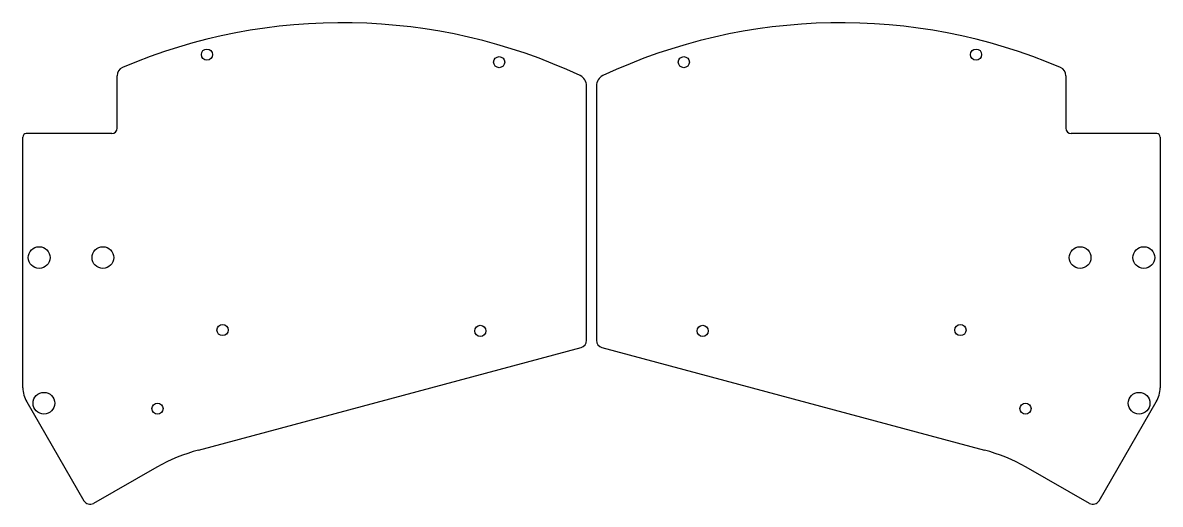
# Model space of a CAD drawing. Extents: x 32 to 257, y -139 to -44.
import ezdxf

# ---------------------------------------------------------------- set-up
doc = ezdxf.new("R2010")
doc.units = 0
doc.layers.add('BLACK', color=7, linetype='CONTINUOUS')

msp = doc.modelspace()

# ---------------------------------------------------------------- linework, layer by layer
at = {"layer": 'BLACK', "linetype": 'CONTINUOUS'}
for p, q in [((50.7693, -64.861), (50.7693, -54.4939)), ((238.557, -54.4939), (238.557, -64.861)), ((143.663, -106.823), (143.663, -56.4751)), ((145.663, -56.4751), (145.663, -106.823)), ((32.0754, -116.249), (32.0754, -66.627)), ((49.7025, -65.9278), (32.7754, -65.917)), ((256.551, -65.917), (239.623, -65.9278)), ((257.251, -66.627), (257.251, -116.249)), ((66.8668, -128.577), (142.595, -108.293)), ((146.731, -108.293), (222.459, -128.577)), ((32.867, -118.992), (44.1828, -138.636)), ((245.143, -138.636), (256.459, -118.992)), ((58.6118, -131.93), (46.0896, -139.143)), ((243.236, -139.143), (230.714, -131.93))]:
    msp.add_line(p, q, dxfattribs=at)
at = {"layer": 'BLACK'}
for centre, radius in [((68.5286, -50.2775), 1.1), ((220.797, -50.2775), 1.1), ((126.385, -51.7761), 1.1), ((162.941, -51.7761), 1.1), ((35.3261, -90.4736), 2.15), ((47.9439, -90.4736), 2.15), ((241.382, -90.4736), 2.15), ((254, -90.4736), 2.15), ((71.6274, -104.819), 1.1), ((122.652, -104.979), 1.1), ((166.674, -104.979), 1.1), ((217.699, -104.819), 1.1), ((36.2706, -119.297), 2.15), ((58.7496, -120.364), 1.1), ((230.576, -120.364), 1.1), ((253.055, -119.297), 2.15)]:
    msp.add_circle(centre, radius, dxfattribs=at)
for centre, radius, start, end in [((95.3151, -155.31), 111.334, 64.957, 112.987), ((194.011, -155.31), 111.334, 67.0127, 115.043), ((52.5938, -54.4773), 1.8246, -245.464, -179.48), ((236.732, -54.4775), 1.8249, -0.513459, 65.4562), ((141.493, -56.3962), 2.172, -2.08065, 64.0601), ((147.834, -56.3962), 2.172, -244.057, -177.919), ((49.6801, -64.8386), 1.0895, -88.821, -1.17898), ((239.646, -64.8386), 1.0894, -178.821, -91.175), ((32.7803, -66.6219), 0.7049, -269.6, -179.585), ((256.546, -66.6219), 0.7049, -0.41451, 89.5938), ((142.176, -106.866), 1.4872, -73.6523, 1.64744), ((147.149, -106.866), 1.4868, -181.656, -106.336), ((37.5668, -116.15), 5.4922, -178.97, -148.839), ((251.759, -116.15), 5.4921, -31.1613, -1.02973), ((76.562, -164.286), 37.0021, 105.19, 119.02), ((212.764, -164.287), 37.0028, 60.9803, 74.8101), ((45.4246, -137.806), 1.4935, -146.248, -63.5587), ((243.901, -137.806), 1.4937, -116.435, -33.7564)]:
    msp.add_arc(centre, radius, start, end, dxfattribs=at)

doc.saveas('drawing.dxf')
